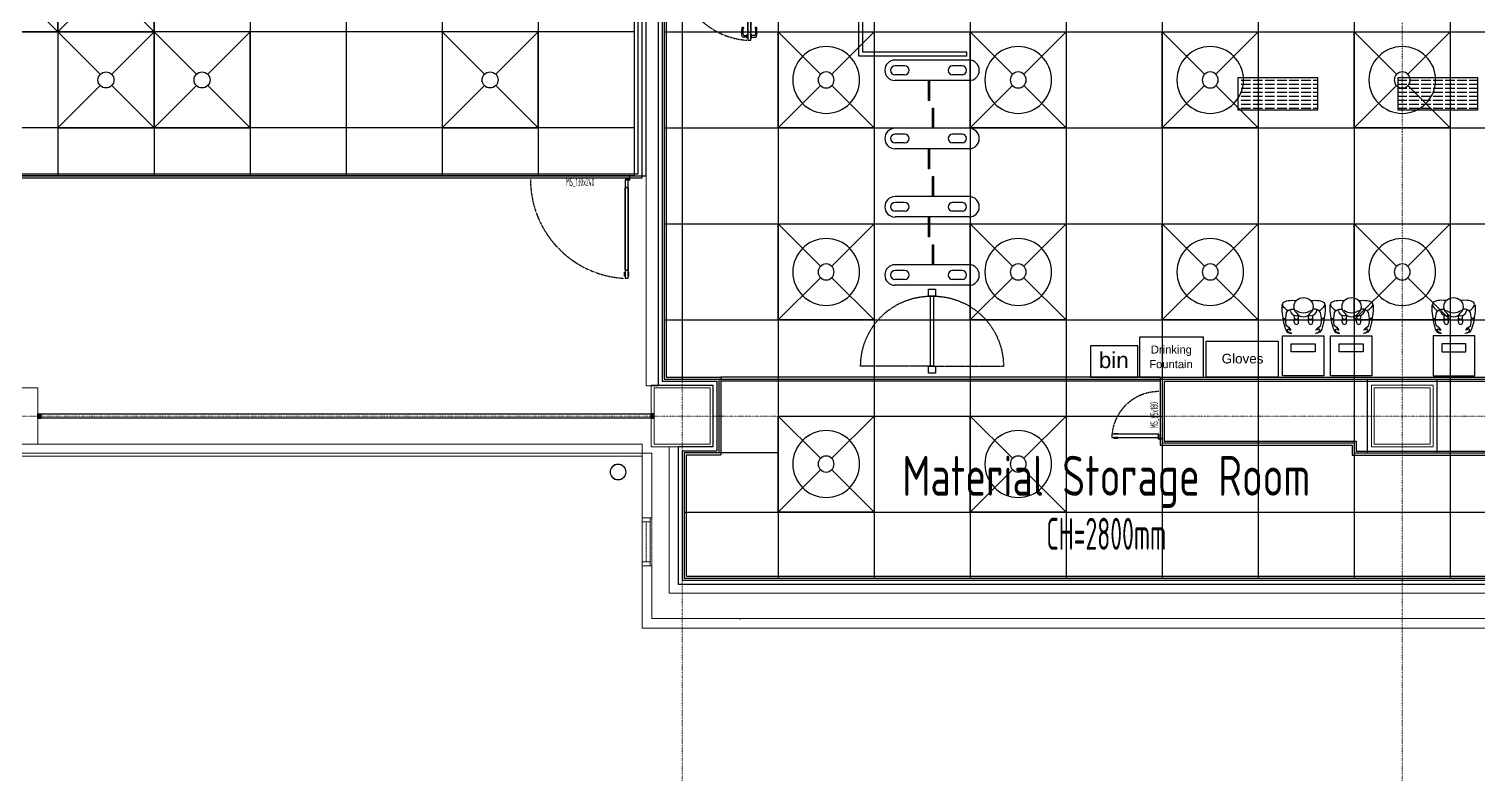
# Model space of a CAD drawing. Extents: x -32000 to 290600, y -111057 to 131250.
# Drawn here: x 235437 to 253547, y -4475 to 4837 of the extents above; entities that cross this region are included whole.
import ezdxf
from ezdxf.enums import TextEntityAlignment as Align

# ---------------------------------------------------------------- set-up
doc = ezdxf.new("R2010")
doc.units = 0
doc.header["$LTSCALE"] = 5
for name, pattern in [('H12PL3$0$JJP_三點線', [0.9, 0.3, -0.15, 0, -0.15, 0, -0.15, 0, -0.15]), ('H12PL3$0$JJP_虛線(退縮線、投影線、地下室範圍、非屬本工程、圖面分區)', [0.45, 0.3, -0.15]), ('XFDP30$0$18P3-XFDPB1-TG$0$14P5-XFDP10-TG$0$HIDDEN', [0.3, 0.2, -0.1]), ('XFDP30$0$HIDDEN', [0.3, 0.2, -0.1])]:
    doc.linetypes.add(name, pattern=pattern)
for name, color, linetype in [('H12PL3$0$A-OBJE-MEP', 252, 'Continuous'), ('H12PL3$0$A-WALL-EX', 252, 'Continuous'), ('H12PL3$0$A-WALL-IN', 252, 'Continuous'), ('H12PL3$0$S-COL', 252, 'Continuous'), ('H12PL3$0$S-GRID', 252, 'Continuous'), ('H12PL3$0$Window', 252, 'Continuous'), ('XFDC30-200K$0$A-C-2800 (50K)', 9, 'Continuous'), ('XFDC30-200K$0$A-C-4500 (50K)', 9, 'Continuous'), ('XFDC30-50K$0$A-C-2800 (50K)', 9, 'Continuous'), ('XFDC30-50K$0$A-C-4500 (50K)', 9, 'Continuous'), ('XFDH30-50K$0$A-FFU-H-1200x1200_FAB B', 8, 'Continuous'), ('XFDH30-8K$0$A-FFU-1200x1200_FAB B', 8, 'Continuous'), ('XFDP30$0$A-CR-TT2', 9, 'Continuous'), ('XFDP30$0$A-CR-TXT', 9, 'Continuous'), ('XFDP30$0$A-Door (50K)', 9, 'Continuous'), ('XFDP30$0$A-EQ (50K)', 9, 'Continuous'), ('XFDP30$0$A-Partition-Col (50K)', 9, 'Continuous'), ('XFDP30$0$A-W-P1S (50K)', 9, 'Continuous'), ('XFDP30$0$A-W-P1S (8K)', 9, 'Continuous'), ('XFDP30$0$A-W-P2D (50K)', 9, 'Continuous'), ('XFDP30$0$A-W-R1 (Rockwool) (50K)', 9, 'Continuous'), ('XFDP30$0$B-BM', 9, 'Continuous'), ('XFDP30$0$B-Gowning room improvement', 15, 'Continuous'), ('XFDP30$0$MDT-3-MF-4', 8, 'Continuous')]:
    doc.layers.add(name, color=color, linetype=linetype)
doc.layers.add('XFDC30-200K$0$A-Area (50K)', color=170, linetype='Continuous', plot=False)
doc.layers.add('XFDC30-200K$0$A-Area (50K-Gown)', color=170, linetype='Continuous', plot=False)
doc.styles.add('XFDP30$0$AA-TXT', font='isocp.shx', dxfattribs={"width": 0.8, "bigfont": 'china.shx'})
doc.styles.add('XFDP30$0$shei', font='arial.ttf')

# ---------------------------------------------------------------- blocks, each defined once
blk = doc.blocks.new('XFDP30$0$~bin')
blk.add_lwpolyline([(0, 0), (590, 0), (590, 390), (0, 390)], close=True)
at = {"style": 'XFDP30$0$shei'}
blk.add_text('bin', height=200, dxfattribs=at).set_placement((103, 113))
blk = doc.blocks.new('XFDP30$0$~glove')
at = {"layer": 'XFDP30$0$B-Gowning room improvement'}
blk.add_lwpolyline([(450, 0), (450, -900), (0, -900), (0, 0)], close=True, dxfattribs=at)
at = {"layer": 'XFDP30$0$B-Gowning room improvement', "style": 'XFDP30$0$shei'}
blk.add_text('Gloves', height=120, rotation=270, dxfattribs=at).set_placement((172, -195))
blk = doc.blocks.new('XFDP30$0$Door-S65ab')
for p, q in [((8.8, 55.4), (8.8, 60.3)), ((8.8, 60.3), (9.6, 60.3)), ((9.6, 55.4), (8.8, 55.4)), ((9.6, 60.3), (9.6, 55.4))]:
    blk.add_line(p, q)
blk.add_lwpolyline([(4.8, 55.4), (4.8, 60.3), (4, 60.3), (4, 55.4)], close=True)
at = {"ltscale": 5}
blk.add_lwpolyline([(8.8, 4.3), (8.8, 62.9), (4.8, 62.9), (4.8, 4.3)], close=True, dxfattribs=at)
at = {"ltscale": 500}
for points in [[(3.2, -0.6), (3.2, 3.9), (3, 3.9), (3, -0.6)], [(8.5, 4.8), (4, 4.8), (4, 4.6), (8.5, 4.6)]]:
    blk.add_lwpolyline(points, close=True, dxfattribs=at)
at = {"linetype": 'XFDP30$0$HIDDEN', "ltscale": 0.1}
blk.add_arc((3.4, 4.4), 58.6, 0, 84.1667, dxfattribs=at)
at = {"ltscale": 500, "extrusion": (0, 0, -1)}
blk.add_ellipse((3.4, 4.4), major_axis=(-0.495, 0.495), ratio=1, start_param=5.497787, end_param=11.780972, dxfattribs=at)
at = {"color": 9, "style": 'XFDP30$0$AA-TXT', "width": 0.45}
blk.add_attdef('65X180', text='', height=10, dxfattribs=at).set_placement((32.5, 10), align=Align.MIDDLE_CENTER)
blk = doc.blocks.new('XFDP30$0$GAD2205')
blk.add_lwpolyline([(0, 1), (0, 1), (-18, 1, -0.414214), (-18, 2), (-18, 3, -0.414214), (-18, 3), (-14, 3, 0.414214), (-13, 4), (-13, 4, 0.414214), (-14, 4), (-18, 4, -0.414214), (-18, 5), (-18, 12, -0.414214), (-18, 12), (-18, 12, 0.414214), (-18, 12), (-18, 14, 0.72636), (-19, 14), (-19, 13, 0.158507), (-19, 13), (-19, 0, 0.414214), (-19, 0), (19, 0, 0.414214), (19, 0), (19, 13, 0.158507), (19, 13), (19, 14, 0.72636), (18, 14), (18, 12, 0.414214), (18, 12, -0.414214), (18, 12), (18, 5, -0.414214), (18, 4), (14, 4, 0.414214), (13, 4), (13, 4, 0.414214), (14, 3), (18, 3, -0.414214), (18, 3), (18, 2, -0.414214), (18, 1), (0, 1)], format="xyb", close=True)
blk = doc.blocks.new('XFDP30$0$Door-S100')
for p, q in [((8.8, 90.4), (8.8, 95.3)), ((8.8, 95.3), (9.6, 95.3)), ((9.6, 95.3), (9.6, 90.4)), ((9.6, 94), (13.6, 94)), ((13.5, 91.8), (9.6, 91.8)), ((13.6, 94), (15, 93.9)), ((9.6, 90.4), (8.8, 90.4))]:
    blk.add_line(p, q)
blk.add_lwpolyline([(4, 94), (0, 94), (-1.4, 93.9, 0.327495), (-2.2, 93.2, 0.089847), (-2.4, 82.5, 1.144881), (-0.5, 82.9, -0.137079), (-0.5, 91.3, -0.349357), (0, 91.8), (4, 91.8)], format="xyb")
blk.add_lwpolyline([(4.8, 90.4), (4.8, 95.3), (4, 95.3), (4, 90.4)], close=True)
at = {"ltscale": 5}
for points in [[(8.8, 87.8), (8.8, 97.9), (4.8, 97.9), (4.8, 87.8)], [(5, 87.5), (5, 14.8), (5, 14.8), (5, 87.5)], [(8.6, 14.8), (8.5, 14.8), (8.5, 87.5), (8.6, 87.5)], [(8.8, 4.3), (8.8, 14.4), (4.8, 14.4), (4.8, 4.3)]]:
    blk.add_lwpolyline(points, close=True, dxfattribs=at)
blk.add_lwpolyline([(4.8, 87.9), (4.8, 86.7, 0.158507), (4.9, 86.7), (4.9, 86.5, 0.72636), (5, 86.6), (5, 86.7, 0.414214), (5, 86.7, -0.414214), (4.9, 86.8), (4.9, 87.5, -0.414214), (5, 87.5), (5.4, 87.5, 0.414214), (5.4, 87.5), (5.4, 87.6, 0.414214), (5.4, 87.6), (5, 87.6, -0.414214), (4.9, 87.6), (4.9, 87.8, -0.414214), (5, 87.8), (6.8, 87.8), (6.8, 87.8), (6.8, 87.8), (8.6, 87.8, -0.414214), (8.6, 87.8), (8.6, 87.6, -0.414214), (8.6, 87.6), (8.2, 87.6, 0.414214), (8.1, 87.6), (8.1, 87.5, 0.414214), (8.2, 87.5), (8.6, 87.5, -0.414214), (8.6, 87.5), (8.6, 86.8, -0.414214), (8.6, 86.7), (8.6, 86.7, 0.414214), (8.6, 86.7), (8.6, 86.6, 0.72636), (8.6, 86.5), (8.7, 86.7, 0.158507), (8.7, 86.7), (8.7, 87.9, 0.414214), (8.7, 87.9), (4.9, 87.9, 0.414214)], format="xyb", close=True, dxfattribs=at)
at = {"ltscale": 500}
for points in [[(3.2, -0.6), (3.2, 3.9), (3, 3.9), (3, -0.6)], [(8.5, 4.8), (4, 4.8), (4, 4.6), (8.5, 4.6)]]:
    blk.add_lwpolyline(points, close=True, dxfattribs=at)
at = {"linetype": 'XFDP30$0$HIDDEN', "ltscale": 0.1}
blk.add_arc((3.4, 4.4), 93.6, 0, 86.0689, dxfattribs=at)
at = {"extrusion": (0, 0, -1)}
for centre, major_axis, start_param, end_param in [((13.5, 91.2), (-0.417, 0.417), 0.901482, 2.245889), ((-0.8, 87.1), (10.9, 10.9), 0.51383, 1.058752), ((14.9, 93), (-0.624, 0.624), 0.866962, 2.13291), ((-13.8, 87.3), (21.3, 21.3), 0.585307, 0.943734), ((15, 82.6), (0.707, 0.707), 0.872811, 4.284184)]:
    blk.add_ellipse(centre, major_axis=major_axis, ratio=1, start_param=start_param, end_param=end_param, dxfattribs=at)
at = {"ltscale": 500, "extrusion": (0, 0, -1)}
blk.add_ellipse((3.4, 4.4), major_axis=(-0.495, 0.495), ratio=1, start_param=5.497787, end_param=11.780972, dxfattribs=at)
at = {"ltscale": 5, "xscale": 0.1000000000058208, "yscale": 0.1000000000058208, "zscale": 0.1000000000058208}
blk.add_blockref('XFDP30$0$GAD2205', (6.8, 14.3), dxfattribs=at)
at = {"color": 9, "style": 'XFDP30$0$AA-TXT', "width": 0.45}
blk.add_attdef('100X240', text='', height=10, dxfattribs=at).set_placement((52.5, 10), align=Align.MIDDLE_CENTER)
blk = doc.blocks.new('XFDP30$0$A$C189771DD')
at = {"linetype": 'XFDP30$0$18P3-XFDPB1-TG$0$14P5-XFDP10-TG$0$HIDDEN'}
for p, q in [((110, 104), (110, 204)), ((110, 100), (110, 0))]:
    blk.add_line(p, q, dxfattribs=at)
for points in [[(0, 97), (10, 97), (10, 107), (0, 107)], [(10, 104), (10, 100), (110, 100), (110, 104)], [(110, 97), (120, 97), (120, 107), (110, 107)]]:
    blk.add_lwpolyline(points, close=True)
for centre, start, end in [((110, 104), 89.9984, 180.0016), ((110, 100), 179.9984, 270.0016)]:
    blk.add_arc(centre, 100, start, end, dxfattribs=at)
blk = doc.blocks.new('XFDP30$0$~chair')
at = {"layer": 'XFDP30$0$B-Gowning room improvement', "transparency": 33554610}
h = blk.add_hatch(dxfattribs=at)
h.set_pattern_fill('ACAD_ISO02W100', color=256, scale=10)
h.set_pattern_definition([(0, (-1520464.893, -208902.57), (0, 50), [120, -30])])
h.paths.add_polyline_path([(0, 0), (1000, 0), (1000, 400), (0, 400)])
at = {"layer": 'XFDP30$0$B-Gowning room improvement'}
blk.add_lwpolyline([(0, 0), (1000, 0), (1000, 400), (0, 400)], close=True, dxfattribs=at)
at = {"layer": 'XFDP30$0$B-Gowning room improvement', "color": 1, "style": 'XFDP30$0$AA-TXT', "width": 0.8}
blk.add_text('chair', height=20, dxfattribs=at).set_placement((17, 10))
blk = doc.blocks.new('XFDP30$0$TP1-50-Partition_Col-side')
blk.add_lwpolyline([(-2.5, -4), (-2.5, -3.9), (-2.6, -3.9), (-2.5, -3), (-2.5, -0.3), (-2.4, -0.2), (-0.7, -0.2), (-0.5, -0.2), (-0.1, -0.2), (0, -0.2), (0, -0.2), (0.5, -0.2), (0.6, -0.2), (2.4, -0.2), (2.5, -0.3), (2.5, -3), (2.6, -3.9), (2.5, -3.9), (2.5, -4), (2.7, -4), (2.7, 0), (-2.7, 0), (-2.7, -4)], close=True)
for points in [[(-1.6, -2.1), (-2.3, -2.1, 0.414213), (-2.4, -2.2), (-2.4, -3.6), (-2.5, -3.6), (-2.5, -2.2, -0.414213), (-2.3, -2), (-1.6, -2), (-1.6, -2.1)], [(1.6, -2.1), (2.3, -2.1, -0.414213), (2.4, -2.2), (2.4, -3.6), (2.5, -3.6), (2.5, -2.2, 0.414213), (2.3, -2), (1.6, -2), (1.6, -2.1)]]:
    blk.add_lwpolyline(points, format="xyb")
blk.add_lwpolyline([(2.2, -3.6), (-2.2, -3.6, -0.414214), (-2.3, -3.5), (-2.3, -2.6, -0.414214), (-2.2, -2.5), (-1.3, -2.5, 0.414214), (-1.1, -2.3), (-1.1, -2.2, 0.414214), (-1.3, -2.1), (-1.9, -2.1), (-1.9, -2.1), (-1.3, -2.1, -0.414214), (-1.2, -2.2), (-1.2, -2.3, -0.414214), (-1.3, -2.4), (-2.2, -2.4, 0.414214), (-2.4, -2.6), (-2.4, -3.5, 0.414214), (-2.2, -3.6), (2.2, -3.6, 0.414214), (2.4, -3.5), (2.4, -2.6, 0.414214), (2.2, -2.4), (1.3, -2.4, -0.414214), (1.2, -2.3), (1.2, -2.2, -0.414214), (1.3, -2.1), (1.9, -2.1), (1.9, -2.1), (1.3, -2.1, 0.414214), (1.1, -2.2), (1.1, -2.3, 0.414214), (1.3, -2.5), (2.2, -2.5, -0.414214), (2.3, -2.6), (2.3, -3.5, -0.414214)], format="xyb", close=True)
blk = doc.blocks.new('XFDP30$0$Door-S130a')
for p, q in [((8.8, 120.4), (8.8, 125.3)), ((8.8, 125.3), (9.6, 125.3)), ((9.6, 120.4), (8.8, 120.4)), ((9.6, 125.3), (9.6, 120.4))]:
    blk.add_line(p, q)
at = {"ltscale": 5}
for points in [[(8.8, 117.8), (8.8, 127.9), (4.8, 127.9), (4.8, 117.8)], [(5, 117.5), (5, 14.8), (5, 14.8), (5, 117.5)], [(8.6, 14.8), (8.5, 14.8), (8.5, 117.5), (8.6, 117.5)], [(8.8, 4.3), (8.8, 14.4), (4.8, 14.4), (4.8, 4.3)]]:
    blk.add_lwpolyline(points, close=True, dxfattribs=at)
blk.add_lwpolyline([(4.8, 120.4), (4.8, 125.3), (4, 125.3), (4, 120.4)], close=True)
blk.add_lwpolyline([(4.8, 117.9), (4.8, 116.7, 0.158507), (4.9, 116.7), (4.9, 116.5, 0.72636), (5, 116.6), (5, 116.7, 0.414214), (5, 116.7, -0.414214), (4.9, 116.8), (4.9, 117.5, -0.414214), (5, 117.5), (5.4, 117.5, 0.414214), (5.4, 117.5), (5.4, 117.6, 0.414214), (5.4, 117.6), (5, 117.6, -0.414214), (4.9, 117.6), (4.9, 117.8, -0.414214), (5, 117.8), (6.8, 117.8), (6.8, 117.8), (6.8, 117.8), (8.6, 117.8, -0.414214), (8.6, 117.8), (8.6, 117.6, -0.414214), (8.6, 117.6), (8.2, 117.6, 0.414214), (8.1, 117.6), (8.1, 117.5, 0.414214), (8.2, 117.5), (8.6, 117.5, -0.414214), (8.6, 117.5), (8.6, 116.8, -0.414214), (8.6, 116.7), (8.6, 116.7, 0.414214), (8.6, 116.7), (8.6, 116.6, 0.72636), (8.6, 116.5), (8.7, 116.7, 0.158507), (8.7, 116.7), (8.7, 117.9, 0.414214), (8.7, 117.9), (4.9, 117.9, 0.414214)], format="xyb", close=True, dxfattribs=at)
at = {"ltscale": 500}
for points in [[(3.2, -0.6), (3.2, 3.9), (3, 3.9), (3, -0.6)], [(8.5, 4.8), (4, 4.8), (4, 4.6), (8.5, 4.6)]]:
    blk.add_lwpolyline(points, close=True, dxfattribs=at)
at = {"linetype": 'XFDP30$0$HIDDEN', "ltscale": 0.1}
blk.add_arc((3.4, 4.4), 123.6, 0, 86.7594, dxfattribs=at)
at = {"ltscale": 500, "extrusion": (0, 0, -1)}
blk.add_ellipse((3.4, 4.4), major_axis=(-0.495, 0.495), ratio=1, start_param=5.497787, end_param=11.780972, dxfattribs=at)
at = {"ltscale": 5, "xscale": 0.1000000000058208, "yscale": 0.1000000000058208, "zscale": 0.1000000000058208}
blk.add_blockref('XFDP30$0$GAD2205', (6.8, 14.3), dxfattribs=at)
at = {"color": 9, "style": 'XFDP30$0$AA-TXT', "width": 0.45}
blk.add_attdef('130X240', text='', height=10, dxfattribs=at).set_placement((65, 10), align=Align.MIDDLE_CENTER)
blk = doc.blocks.new('XFDP30')
at = {"layer": 'XFDP30$0$A-EQ (50K)'}
for p, q in [((247186, 4449), (246261, 4449)), ((246381, 4376), (246261, 4376)), ((247099, 4376), (246979, 4376)), ((246381, 4266), (246261, 4266)), ((247186, 4194), (246261, 4194)), ((246676, 4194), (246676, 3944)), ((246691, 4194), (246691, 3944)), ((247099, 4266), (246979, 4266)), ((246691, 3944), (246676, 3944)), ((246731, 3596), (246731, 3846)), ((246731, 3846), (246746, 3846)), ((246746, 3596), (246746, 3846)), ((247186, 3596), (246261, 3596)), ((246381, 3523), (246261, 3523)), ((247099, 3523), (246979, 3523)), ((246381, 3413), (246261, 3413)), ((247186, 3341), (246261, 3341)), ((246676, 3341), (246676, 3091)), ((246691, 3341), (246691, 3091)), ((247099, 3413), (246979, 3413)), ((246691, 3091), (246676, 3091)), ((246731, 2743), (246731, 2993)), ((246731, 2993), (246746, 2993)), ((246746, 2743), (246746, 2993)), ((247186, 2743), (246261, 2743)), ((246381, 2670), (246261, 2670)), ((246381, 2560), (246261, 2560)), ((247099, 2670), (246979, 2670)), ((247099, 2560), (246979, 2560)), ((247186, 2488), (246261, 2488)), ((246676, 2488), (246676, 2238)), ((246691, 2488), (246691, 2238)), ((246691, 2238), (246676, 2238)), ((246731, 1890), (246731, 2140)), ((246731, 2140), (246746, 2140)), ((246746, 1890), (246746, 2140)), ((247186, 1890), (246261, 1890)), ((246381, 1818), (246261, 1818)), ((247099, 1818), (246979, 1818)), ((246381, 1708), (246261, 1708)), ((247186, 1635), (246261, 1635)), ((247099, 1708), (246979, 1708))]:
    blk.add_line(p, q, dxfattribs=at)
for centre, radius, start, end in [((246261, 4321), 128, 90, 270), ((246261, 4321), 55, 90, 270), ((246381, 4321), 55, 270, 90), ((246979, 4321), 55, 90, 270), ((247099, 4321), 55, 270, 90), ((247186, 4321), 128, 270, 90), ((246261, 3468), 128, 90, 270), ((246261, 3468), 55, 90, 270), ((246381, 3468), 55, 270, 90), ((246979, 3468), 55, 90, 270), ((247099, 3468), 55, 270, 90), ((247186, 3468), 128, 270, 90), ((246261, 2615), 128, 90, 270), ((247186, 2615), 128, 270, 90), ((246261, 2615), 55, 90, 270), ((246381, 2615), 55, 270, 90), ((246979, 2615), 55, 90, 270), ((247099, 2615), 55, 270, 90), ((246261, 1762), 128, 90, 270), ((246261, 1762), 55, 90, 270), ((246381, 1762), 55, 270, 90), ((246979, 1762), 55, 90, 270), ((247099, 1762), 55, 270, 90), ((247186, 1762), 128, 270, 90)]:
    blk.add_arc(centre, radius, start, end, dxfattribs=at)
at = {"layer": 'XFDP30$0$A-W-P1S (50K)'}
for p, q in [((243350, 10425), (243350, 435)), ((243400, 10425), (243400, 485)), ((243350, 435), (244035, 435)), ((243400, 485), (244085, 485)), ((244035, 435), (244035, -435)), ((244085, 485), (244085, -485)), ((249575, 485), (249575, -365)), ((249575, 485), (256825, 485)), ((249625, 435), (249625, -315)), ((249625, 435), (256775, 435)), ((249625, -315), (252025, -315)), ((252025, -315), (252025, -438)), ((243600, -435), (244035, -435)), ((243600, -435), (243600, -2050)), ((243650, -485), (244085, -485)), ((243650, -485), (243650, -2000)), ((249575, -365), (251975, -365)), ((251975, -365), (251975, -488)), ((251975, -488), (256825, -488)), ((252025, -438), (256775, -438)), ((243600, -2050), (259225, -2050)), ((243650, -2000), (259175, -2000))]:
    blk.add_line(p, q, dxfattribs=at)
at = {"layer": 'XFDP30$0$A-W-P1S (8K)'}
for p, q in [((243051, 3025), (243051, 11855)), ((243101, 2975, 0), (243101, 11855)), ((216600, 3025, 0), (243051, 3025, 0)), ((216600, 2975, 0), (243101, 2975, 0))]:
    blk.add_line(p, q, dxfattribs=at)
at = {"layer": 'XFDP30$0$A-W-P2D (50K)'}
for p, q in [((245808, 4499), (245808, 5650)), ((245858, 4549), (245858, 5650)), ((247160, 4549), (245858, 4549)), ((247160, 4499), (247160, 4549)), ((247160, 4499), (245808, 4499)), ((249575, 485), (244085, 485)), ((249575, 435), (244085, 435))]:
    blk.add_line(p, q, dxfattribs=at)
at = {"layer": 'XFDP30$0$A-W-R1 (Rockwool) (50K)'}
for p, q in [((243250, 25, 0), (235550, 25, 0)), ((243250, -25, 0), (235550, -25, 0))]:
    blk.add_line(p, q, dxfattribs=at)
at = {"layer": 'XFDP30$0$B-BM'}
for points in [[(251101, 1000), (251621, 1000), (251621, 500), (251101, 500)], [(251701, 1000), (252221, 1000), (252221, 500), (251701, 500)], [(253505, 1000), (252985, 1000), (252985, 500), (253505, 500)], [(251211, 900), (251511, 900), (251511, 800), (251211, 800)], [(251811, 900), (252111, 900), (252111, 800), (251811, 800)], [(253395, 900), (253095, 900), (253095, 800), (253395, 800)]]:
    blk.add_lwpolyline(points, close=True, dxfattribs=at)
at = {"layer": 'XFDP30$0$B-Gowning room improvement'}
blk.add_lwpolyline([(249316, 485), (250116, 485), (250116, 985), (249316, 985)], close=True, dxfattribs=at)
at = {"layer": 'XFDP30$0$MDT-3-MF-4'}
for p, q in [((251096, 1391), (251096, 1312)), ((251154, 1294), (251171, 1316)), ((251206, 1304), (251196, 1330)), ((251527, 1304), (251536, 1330)), ((251578, 1294), (251561, 1316)), ((251637, 1391), (251636, 1312)), ((251696, 1391), (251696, 1312)), ((251754, 1294), (251771, 1316)), ((251806, 1304), (251796, 1330)), ((252127, 1304), (252136, 1330)), ((252178, 1294), (252161, 1316)), ((252237, 1391), (252236, 1312)), ((252969, 1391), (252970, 1312)), ((253028, 1294), (253045, 1316)), ((253079, 1304), (253070, 1330)), ((253400, 1304), (253410, 1330)), ((253452, 1294), (253435, 1316)), ((253510, 1391), (253510, 1312)), ((251107, 1232), (251129, 1215)), ((251129, 1215), (251143, 1219)), ((251603, 1215), (251590, 1219)), ((251626, 1232), (251603, 1215)), ((251707, 1232), (251729, 1215)), ((251729, 1215), (251743, 1219)), ((252203, 1215), (252190, 1219)), ((252226, 1232), (252203, 1215)), ((252980, 1232), (253003, 1215)), ((253003, 1215), (253016, 1219)), ((253477, 1215), (253463, 1219)), ((253499, 1232), (253477, 1215))]:
    blk.add_line(p, q, dxfattribs=at)
for points in [[(251096, 1312), (251115, 1168), (251139, 1085), (251161, 1048), (251198, 1034), (251215, 1032), (251215, 1037), (251189, 1044), (251175, 1050), (251166, 1070), (251165, 1082), (251180, 1089), (251196, 1077), (251207, 1073), (251209, 1081), (251189, 1102), (251170, 1116), (251150, 1130), (251144, 1180), (251143, 1218), (251154, 1293)], [(251636, 1312), (251617, 1168), (251593, 1085), (251571, 1048), (251535, 1034), (251518, 1032), (251518, 1037), (251544, 1044), (251557, 1050), (251567, 1070), (251568, 1082), (251552, 1089), (251537, 1077), (251525, 1073), (251523, 1081), (251544, 1102), (251562, 1116), (251582, 1130), (251589, 1180), (251590, 1218), (251579, 1293)], [(251696, 1312), (251715, 1168), (251739, 1085), (251761, 1048), (251798, 1034), (251815, 1032), (251815, 1037), (251789, 1044), (251775, 1050), (251766, 1070), (251765, 1082), (251780, 1089), (251796, 1077), (251807, 1073), (251809, 1081), (251789, 1102), (251770, 1116), (251750, 1130), (251744, 1180), (251743, 1218), (251754, 1293)], [(252236, 1312), (252217, 1168), (252193, 1085), (252171, 1048), (252135, 1034), (252118, 1032), (252118, 1037), (252144, 1044), (252157, 1050), (252167, 1070), (252168, 1082), (252152, 1089), (252137, 1077), (252125, 1073), (252123, 1081), (252144, 1102), (252162, 1116), (252182, 1130), (252189, 1180), (252190, 1218), (252179, 1293)], [(252970, 1312), (252989, 1168), (253013, 1085), (253035, 1048), (253071, 1034), (253088, 1032), (253088, 1037), (253062, 1044), (253049, 1050), (253040, 1070), (253038, 1082), (253054, 1089), (253070, 1077), (253081, 1073), (253083, 1081), (253062, 1102), (253044, 1116), (253024, 1130), (253017, 1180), (253016, 1218), (253027, 1293)], [(253510, 1312), (253491, 1168), (253467, 1085), (253445, 1048), (253408, 1034), (253391, 1032), (253391, 1037), (253417, 1044), (253431, 1050), (253440, 1070), (253441, 1082), (253426, 1089), (253410, 1077), (253399, 1073), (253397, 1081), (253417, 1102), (253436, 1116), (253456, 1130), (253462, 1180), (253464, 1218), (253452, 1293)], [(251250, 1173), (251252, 1223), (251250, 1256)], [(251305, 1173), (251303, 1223), (251305, 1260)], [(251427, 1173), (251429, 1223), (251428, 1260)], [(251483, 1173), (251481, 1223), (251482, 1256)], [(251850, 1173), (251852, 1223), (251850, 1256)], [(251905, 1173), (251903, 1223), (251905, 1260)], [(252027, 1173), (252029, 1223), (252028, 1260)], [(252083, 1173), (252081, 1223), (252082, 1256)], [(253123, 1173), (253125, 1223), (253124, 1256)], [(253179, 1173), (253177, 1223), (253178, 1260)], [(253301, 1173), (253303, 1223), (253302, 1260)], [(253357, 1173), (253354, 1223), (253356, 1256)]]:
    blk.add_lwpolyline(points, dxfattribs=at)
for centre, radius, start, end in [((251366, 1341), 135, 48.9782, 131.0218), ((251966, 1341), 135, 48.9782, 131.0218), ((253240, 1341), 135, 48.9782, 131.0218), ((251273, 1323), 69.9, 195.7611, 296.6613), ((251345, 1366), 102, 131.0438, 228.9562), ((251366, 1451), 160, 232.0287, 307.9713), ((251366, 1346), 106, 212.885, 327.115), ((251459, 1323), 69.9, 243.3387, 344.2389), ((251388, 1366), 102, 311.0438, 48.9562), ((251873, 1323), 69.9, 195.7611, 296.6613), ((251945, 1366), 102, 131.0438, 228.9562), ((251966, 1451), 160, 232.0287, 307.9713), ((251966, 1346), 106, 212.885, 327.115), ((252059, 1323), 69.9, 243.3387, 344.2389), ((251988, 1366), 102, 311.0438, 48.9562), ((253147, 1323), 69.9, 195.7611, 296.6613), ((253218, 1366), 102, 131.0438, 228.9562), ((253240, 1451), 160, 232.0287, 307.9713), ((253240, 1346), 106, 212.885, 327.115), ((253333, 1323), 69.9, 243.3387, 344.2389), ((253262, 1366), 102, 311.0438, 48.9562), ((251283, 1178), 34.4, 189.9771, 260.0229), ((251277, 1242), 32, 216.6769, 323.3231), ((251271, 1178), 34.4, 279.9771, 350.0229), ((251461, 1178), 34.4, 189.9771, 260.0229), ((251455, 1242), 32, 216.6769, 323.3231), ((251449, 1178), 34.4, 279.9771, 350.0229), ((251883, 1178), 34.4, 189.9771, 260.0229), ((251877, 1242), 32, 216.6769, 323.3231), ((251871, 1178), 34.4, 279.9771, 350.0229), ((252061, 1178), 34.4, 189.9771, 260.0229), ((252055, 1242), 32, 216.6769, 323.3231), ((252049, 1178), 34.4, 279.9771, 350.0229), ((253157, 1178), 34.4, 189.9771, 260.0229), ((253151, 1242), 32, 216.6769, 323.3231), ((253145, 1178), 34.4, 279.9771, 350.0229), ((253335, 1178), 34.4, 189.9771, 260.0229), ((253329, 1242), 32, 216.6769, 323.3231), ((253323, 1178), 34.4, 279.9771, 350.0229)]:
    blk.add_arc(centre, radius, start, end, dxfattribs=at)
at = {"layer": 'XFDP30$0$MDT-3-MF-4', "extrusion": (0, 0, -1)}
for centre, major_axis, start_param, end_param in [((251355, 1334), (249, -70), 2.296729, 4.298921), ((251378, 1334), (-249, -70), 1.984264, 3.986456), ((251955, 1334), (249, -70), 2.296729, 4.298921), ((251978, 1334), (-249, -70), 1.984264, 3.986456)]:
    blk.add_ellipse(centre, major_axis=major_axis, ratio=0.35182, start_param=start_param, end_param=end_param, dxfattribs=at)
at = {"layer": 'XFDP30$0$MDT-3-MF-4'}
for centre, major_axis, start_param, end_param in [((253228, 1334), (249, -70), 1.984264, 3.986456), ((253251, 1334), (-249, -70), 2.296729, 4.298921)]:
    blk.add_ellipse(centre, major_axis=major_axis, ratio=0.35182, start_param=start_param, end_param=end_param, dxfattribs=at)
for points in [[(251171, 1316), (251202, 1332), (251252, 1333)], [(251561, 1316), (251530, 1332), (251480, 1333)], [(251771, 1316), (251802, 1332), (251852, 1333)], [(252161, 1316), (252130, 1332), (252080, 1333)], [(253045, 1316), (253076, 1332), (253126, 1333)], [(253435, 1316), (253404, 1332), (253354, 1333)]]:
    blk.add_spline(points, degree=3, dxfattribs=at)
at = {"layer": 'XFDP30$0$A-Door (50K)'}
ref = blk.add_blockref('XFDP30$0$Door-S100', (244508, 5675), dxfattribs=dict(at, xscale=10, yscale=10, zscale=10, rotation=180))
ref.add_attrib('100X240', 'S_100x240', dxfattribs={"layer": '0', "color": 9, "height": 100, "rotation": 180, "style": 'XFDP30$0$AA-TXT', "text_generation_flag": 6, "width": 0.45}).set_placement((243983, 5575), align=Align.MIDDLE_CENTER)
ref = blk.add_blockref('XFDP30$0$Door-S130a', (242975, 3000, 0), dxfattribs=dict(at, xscale=10, yscale=10, zscale=10, rotation=180))
ref.add_attrib('130X240', 'MS_130x240', dxfattribs={"layer": '0', "color": 9, "height": 100, "style": 'XFDP30$0$AA-TXT', "width": 0.45}).set_placement((242325, 2925, 0), align=Align.MIDDLE_CENTER)
at = {"layer": 'XFDP30$0$A-Door (50K)', "xscale": 10, "yscale": 10, "zscale": 10, "rotation": 89.99999999999999}
blk.add_blockref('XFDP30$0$Door-S65ab', (249600, -315), dxfattribs=at).add_auto_attribs({'65X180': 'MS_65x180'})
at = {"layer": 'XFDP30$0$A-EQ (50K)', "linetype": 'XFDP30$0$HIDDEN', "ltscale": 0.1, "xscale": -8.75, "yscale": 8.75, "zscale": 8.75, "rotation": 90}
blk.add_blockref('XFDP30$0$A$C189771DD', (247616, 1585), dxfattribs=at)
at = {"layer": 'XFDP30$0$A-Partition-Col (50K)', "yscale": 10, "zscale": 10}
for p, xscale, rotation in [((235550, 0, 0), -10, 90), ((243250, 0), 10, 270)]:
    blk.add_blockref('XFDP30$0$TP1-50-Partition_Col-side', p, dxfattribs=dict(at, xscale=xscale, rotation=rotation))
at = {"layer": 'XFDP30$0$B-Gowning room improvement'}
for name, p in [('XFDP30$0$~chair', (250543, 3825)), ('XFDP30$0$~chair', (252543, 3825)), ('XFDP30$0$~bin', (248705, 485))]:
    blk.add_blockref(name, p, dxfattribs=at)
at = {"layer": 'XFDP30$0$B-Gowning room improvement', "color": 5, "rotation": 90}
blk.add_blockref('XFDP30$0$~glove', (250148, 485), dxfattribs=at)
at = {"layer": 'XFDP30$0$A-CR-TT2', "style": 'XFDP30$0$AA-TXT', "width": 0.6}
blk.add_text('CH=2800mm', height=400, dxfattribs=at).set_placement((248902, -1472), align=Align.MIDDLE)
at = {"layer": 'XFDP30$0$A-CR-TXT', "style": 'XFDP30$0$AA-TXT', "width": 0.8}
blk.add_text('Material Storage Room', height=500, dxfattribs=at).set_placement((248902, -822), align=Align.MIDDLE)
at = {"layer": 'XFDP30$0$B-Gowning room improvement', "style": 'XFDP30$0$shei'}
for s, p in [('Drinking', (249458, 781)), ('Fountain', (249438, 598))]:
    blk.add_text(s, height=100, dxfattribs=at).set_placement(p)
blk = doc.blocks.new('H12PL3')
at = {"layer": 'H12PL3$0$A-OBJE-MEP', "lineweight": 0, "flags": 128}
blk.add_lwpolyline([(242895, -700, 1), (242705, -700, 1)], format="xyb", close=True, dxfattribs=at)
at = {"layer": 'H12PL3$0$A-OBJE-MEP', "lineweight": 0}
blk.add_circle((242800, -700), 100, dxfattribs=at)
at = {"layer": 'H12PL3$0$A-WALL-EX', "lineweight": 0}
for p, q in [((243100, -465), (185050, -465)), ((243100, -1272), (243220, -1272)), ((243100, -1872), (243220, -1872))]:
    blk.add_line(p, q, dxfattribs=at)
at = {"layer": 'H12PL3$0$A-WALL-EX', "linetype": 'H12PL3$0$JJP_虛線(退縮線、投影線、地下室範圍、非屬本工程、圖面分區)', "lineweight": 0}
for p, q in [((243100, -465), (243100, -2530)), ((243100, -2530), (243100, -2650)), ((243100, -2650), (243220, -2650)), ((243220, -2650), (263780, -2650))]:
    blk.add_line(p, q, dxfattribs=at)
at = {"layer": 'H12PL3$0$A-WALL-EX', "lineweight": 0, "flags": 128}
for points in [[(243100, -350), (185050, -350)], [(243100, -465), (243100, -350)], [(185050, -500), (243100, -500)], [(185050, -500), (243100, -500)], [(185050, -500), (243100, -500)], [(185050, -500), (243100, -500)], [(185050, -500), (243100, -500)], [(185050, -500), (243100, -500)], [(243100, -500), (243100, -465)], [(243100, -465), (243220, -465)], [(243100, -465), (243100, -1272)], [(243220, -1272), (243220, -465)], [(243100, -1872), (243100, -2530)], [(243220, -2530), (243220, -1872)], [(243100, -2650), (243100, -2530)], [(263780, -2530), (243220, -2530)], [(243100, -2650), (263780, -2650)]]:
    blk.add_lwpolyline(points, dxfattribs=at)
at = {"layer": 'H12PL3$0$A-WALL-EX', "linetype": 'H12PL3$0$JJP_虛線(退縮線、投影線、地下室範圍、非屬本工程、圖面分區)', "lineweight": 0, "flags": 128}
for points in [[(243099.97, -465), (243100, -465)], [(243099.97, -465), (243099.97, -2650)], [(243100, -465), (243220, -465)], [(243100, -465), (243220, -465)], [(243100, -465), (243100, -2530)], [(243220, -2530), (243220, -465)], [(243220, -2530), (243220, -465)], [(243100, -2650), (243100, -2530)], [(263780, -2530), (243220, -2530)], [(263780, -2530), (243220, -2530)], [(243099.97, -2650.03), (243099.97, -2650)], [(243099.97, -2650.03), (263900, -2650.03)], [(243100, -2650), (263780, -2650)]]:
    blk.add_lwpolyline(points, dxfattribs=at)
at = {"layer": 'H12PL3$0$A-WALL-IN', "lineweight": 0}
for p, q in [((244325, -2530), (244212, -2530)), ((244325, -2542.33), (244325, -2530)), ((247488, -2530), (247375, -2530)), ((244212, -2650), (244325, -2650)), ((247375, -2650), (247488, -2650))]:
    blk.add_line(p, q, dxfattribs=at)
at = {"layer": 'H12PL3$0$A-WALL-IN', "lineweight": 0, "flags": 128}
for points in [[(243150, 10144), (243150, 375)], [(243300, 375), (243300, 10144)], [(243150, 375), (243300, 375)], [(243215, 385), (243215, 350)], [(243950, 385), (243215, 385)], [(243985, 385), (243950, 385)], [(243985, -350), (243985, 385)], [(252215, 385), (252215, 350)], [(252950, 385), (252215, 385)], [(252985, 385), (252950, 385)], [(252985, -350), (252985, 385)], [(243215, 350), (243215, -350)], [(252215, 350), (252215, -350)], [(243215, -385), (243215, -350)], [(243985, -385), (243985, -350)], [(252215, -385), (252215, -350)], [(252985, -385), (252985, -350)], [(243215, -385), (243985, -385)], [(243437.5, -385), (243437.5, -2212.5)], [(243437.5, -385), (243550, -385)], [(243550, -2100), (243550, -385)], [(252215, -385), (252985, -385)], [(263350, -2100), (243550, -2100)], [(243437.5, -2212.5), (243550, -2212.5)], [(243550, -2212.5), (263462.5, -2212.5)]]:
    blk.add_lwpolyline(points, dxfattribs=at)
at = {"layer": 'H12PL3$0$S-COL', "lineweight": 0, "flags": 128}
blk.add_lwpolyline([(235550, -350), (235550, 350), (234850, 350), (234850, -350)], dxfattribs=at)
for points in [[(243250, -350), (243950, -350), (243950, 350), (243250, 350)], [(252250, -350), (252950, -350), (252950, 350), (252250, 350)]]:
    blk.add_lwpolyline(points, close=True, dxfattribs=at)
at = {"layer": 'H12PL3$0$S-GRID', "linetype": 'H12PL3$0$JJP_三點線', "lineweight": 0}
for p, q in [((243600, 128250), (243600, -28000)), ((252600, 128250), (252600, -28000)), ((-29000, 0), (289600, 0))]:
    blk.add_line(p, q, dxfattribs=at)
at = {"layer": 'H12PL3$0$Window', "lineweight": 0}
for p, q in [((243100, -1272), (243200, -1272)), ((243100, -1272), (243100, -1322)), ((243100, -1322), (243100, -1822)), ((243100, -1322), (243200, -1322)), ((243200, -1272), (243200, -1322)), ((243200, -1322), (243200, -1822)), ((243100, -1822), (243200, -1822)), ((243100, -1872), (243100, -1822)), ((243100, -1872), (243200, -1872)), ((243200, -1872), (243200, -1822))]:
    blk.add_line(p, q, dxfattribs=at)
at = {"layer": 'H12PL3$0$Window', "linetype": 'H12PL3$0$JJP_虛線(退縮線、投影線、地下室範圍、非屬本工程、圖面分區)', "lineweight": 0}
blk.add_line((243150, -1322), (243150, -1822), dxfattribs=at)
blk.add_blockref('XFDP30', (0, 0))
blk = doc.blocks.new('XFDC30-50K')
at = {"layer": 'XFDC30-50K$0$A-C-2800 (50K)', "ltscale": 0.3}
for p, q in [((244800, 16225), (244800, -2025)), ((246000, 16225), (246000, -2025)), ((247200, 16225), (247200, -2025)), ((248400, 16225), (248400, -2025)), ((249600, 16225), (249600, -2025)), ((250800, 16225), (250800, -2025)), ((252000, 16225), (252000, -2025)), ((243375, 14540), (243375, 460)), ((243600, 14400), (243600, 460)), ((253200, 13050), (253200, -2025)), ((243375, 4800), (263275, 4800)), ((243375, 3600), (263275, 3600)), ((243375, 2400), (263275, 2400)), ((243375, 1200), (263275, 1200)), ((243375, 460), (256800, 460)), ((244060, 460), (244060, -460)), ((252165, -463), (252165, 460)), ((253035, -463), (253035, 460)), ((244800, 0), (249600, 0)), ((252000, -340), (249600, -340)), ((244800, -460), (243625, -460)), ((243625, -460), (243625, -2025)), ((256800, -463), (252000, -463)), ((243625, -1200), (263275, -1200)), ((243625, -2025), (263275, -2025))]:
    blk.add_line(p, q, dxfattribs=at)
at = {"layer": 'XFDC30-50K$0$A-C-4500 (50K)', "ltscale": 0.3}
for p, q in [((235800, 44400), (235800, 3000)), ((237000, 44400), (237000, 3000)), ((238200, 44400), (238200, 3000)), ((239400, 44400), (239400, 3000)), ((240600, 37150), (240600, 3000)), ((241800, 37150), (241800, 3000)), ((243000, 37150), (243000, 3000)), ((243000, 4800), (166200, 4800)), ((243000, 3600), (166200, 3600)), ((243000, 3000), (179400, 3000, 0)), ((197100, 3000, 0), (235625, 3000, 0))]:
    blk.add_line(p, q, dxfattribs=at)
blk = doc.blocks.new('XFDC30-200K')
at = {"layer": 'XFDC30-200K$0$A-Area (50K)'}
for points in [[(243151, 3000), (243151, 37200), (239940, 37200), (239940, 44550), (235500, 44550), (235500, 50025), (243151, 50025), (243151, 90350)], [(174600, 87000), (174600, 13200), (166200, 13200), (166200, 3000), (176825, 3000), (176825, -350), (179400, -350), (179400, 3000), (243151, 3000), (243150, 3000)]]:
    blk.add_lwpolyline(points, dxfattribs=at)
at = {"layer": 'XFDC30-200K$0$A-Area (50K-Gown)'}
blk.add_lwpolyline([(263350, 19900), (259275, 19900), (259275, 13125), (252525, 13125), (252525, 14615), (252215, 14615), (252215, 15385), (252525, 15385), (252525, 16300), (243300, 16300), (243300, 15385), (243985, 15385), (243985, 14615), (243300, 14615), (243300, 385), (243985, 385), (243985, -385), (243550, -385), (243550, -2100), (263350, -2100)], close=True, dxfattribs=at)
at = {"layer": 'XFDC30-200K$0$A-C-2800 (50K)', "ltscale": 0.3}
for p, q in [((244800, 16225), (244800, -2025)), ((246000, 16225), (246000, -2025)), ((247200, 16225), (247200, -2025)), ((248400, 16225), (248400, -2025)), ((249600, 16225), (249600, -2025)), ((250800, 16225), (250800, -2025)), ((252000, 16225), (252000, -2025)), ((243375, 14540), (243375, 460)), ((243600, 14400), (243600, 460)), ((253200, 13050), (253200, -2025)), ((243375, 4800), (263275, 4800)), ((243375, 3600), (263275, 3600)), ((243375, 2400), (263275, 2400)), ((243375, 1200), (263275, 1200)), ((243375, 460), (256800, 460)), ((244060, 460), (244060, -460)), ((252165, -463), (252165, 460)), ((253035, -463), (253035, 460)), ((244800, 0), (249600, 0)), ((252000, -340), (249600, -340)), ((244800, -460), (243625, -460)), ((243625, -460), (243625, -2025)), ((256800, -463), (252000, -463)), ((243625, -1200), (263275, -1200)), ((243625, -2025), (263275, -2025))]:
    blk.add_line(p, q, dxfattribs=at)
at = {"layer": 'XFDC30-200K$0$A-C-4500 (50K)', "ltscale": 0.3}
for p, q in [((235800, 44400), (235800, 3000)), ((237000, 44400), (237000, 3000)), ((238200, 44400), (238200, 3000)), ((239400, 44400), (239400, 3000)), ((240600, 37150), (240600, 3000)), ((241800, 37150), (241800, 3000)), ((243000, 37150), (243000, 3000)), ((243000, 4800), (166200, 4800)), ((243000, 3600), (166200, 3600)), ((243000, 3000), (179400, 3000, 0)), ((197100, 3000, 0), (235625, 3000, 0))]:
    blk.add_line(p, q, dxfattribs=at)
blk = doc.blocks.new('XFDH30-8K$0$FFU-1212')
for p, q in [((0, 120), (52.9, 67.1)), ((67.1, 67.1), (120, 120)), ((0, 0), (52.9, 52.9)), ((67.1, 52.9), (120, 0))]:
    blk.add_line(p, q)
blk.add_lwpolyline([(0, 0), (120, 0), (120, 120), (0, 120)], close=True)
blk.add_circle((60, 60), 10)
blk = doc.blocks.new('XFDH30-8K')
at = {"layer": 'XFDH30-8K$0$A-FFU-1200x1200_FAB B', "xscale": 10, "yscale": 10, "zscale": 10, "rotation": 90}
for p in [(235800, 4800), (237000, 4800), (237000, 3600), (238200, 3600), (241800, 3600)]:
    blk.add_blockref('XFDH30-8K$0$FFU-1212', p, dxfattribs=at)
blk = doc.blocks.new('XFDH30-50K$0$FFU-1212-H')
for p, q in [((0, 120), (52.9, 67.1)), ((67.1, 67.1), (120, 120)), ((0, 0), (52.9, 52.9)), ((67.1, 52.9), (120, 0))]:
    blk.add_line(p, q)
blk.add_lwpolyline([(0, 0), (120, 0), (120, 120), (0, 120)], close=True)
for radius in [41.7, 10]:
    blk.add_circle((60, 60), radius)
blk = doc.blocks.new('XFDH30-50K')
at = {"layer": 'XFDH30-50K$0$A-FFU-H-1200x1200_FAB B', "xscale": -10, "yscale": 10, "zscale": 10, "rotation": 90}
for p in [(246000, 4800), (248400, 4800), (250800, 4800), (253200, 4800), (246000, 2400), (248400, 2400), (250800, 2400), (253200, 2400), (246000, 0), (248400, 0)]:
    blk.add_blockref('XFDH30-50K$0$FFU-1212-H', p, dxfattribs=at)

msp = doc.modelspace()

# ---------------------------------------------------------------- block references
for name in ['H12PL3', 'XFDC30-200K', 'XFDC30-50K', 'XFDH30-50K', 'XFDH30-8K']:
    msp.add_blockref(name, (0, 0))

doc.saveas('drawing.dxf')
